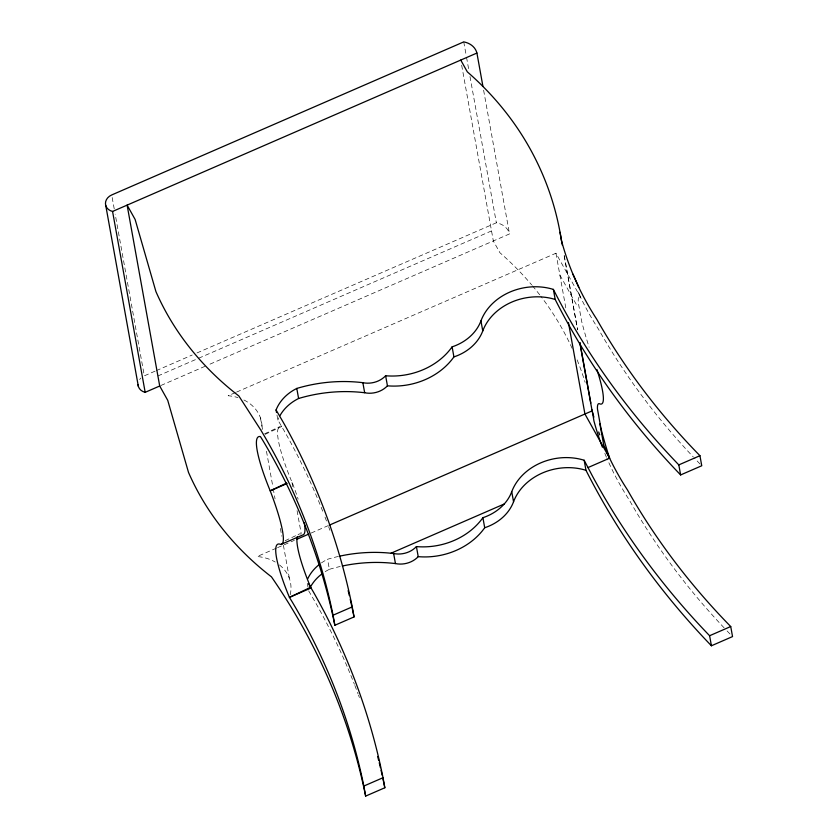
<?xml version="1.0" encoding="UTF-8"?>
<svg xmlns="http://www.w3.org/2000/svg" width="838" height="838" viewBox="0 0 838 838"><rect width="100%" height="100%" fill="white"/><g stroke="black" fill="none" stroke-linecap="round" stroke-linejoin="round"><path stroke-width="0.63" stroke-dasharray="4.19 3.14" d="M264.609 433.833L279.902 426.552M265.143 434.356L281.61 426.521A75.546 13.209 64.6 0 0 291.394 480.792M285.161 540.699L298.119 534.539M155.093 371.15L144.314 375.843L115.183 214.193M156.287 370.637L192.216 355.019M197.003 352.934L496.358 222.782A18.656 15.461 -10.2 0 1 509.514 233.928L207.719 365.138M157.911 375.958L197.506 358.737M198.711 358.214L491.529 230.911M160.917 385.48L206.525 365.661M235.363 392.613L228.166 395.746A40.444 33.499 -10.2 0 1 237.95 397.61M236.567 392.09L555.95 253.233L580.629 297.385A389.282 322.462 -10.2 0 0 598.5 329.177A873.29 723.383 -10.2 0 0 693.34 457.014M276.351 548.178L257.14 556.537A40.444 33.499 -10.2 0 1 275.231 562.036M277.556 547.654L294.358 540.353M311.17 533.041L327.983 525.73M276.969 414.999L277.881 420.016L284.606 431.539A899.719 745.275 -10.2 0 1 323.604 513.453M308.667 590.853L315.402 602.375A899.719 745.275 -10.2 0 1 347.571 667.551M559.878 275.042L576.46 304.707M580.629 297.385L577.864 291.425L580.629 297.385A73.115 8.212 70.2 0 0 578.199 302.109L581.656 321.321A73.115 8.212 70.2 0 0 589.114 347.215M564.194 255.37L577.623 329.868L564.068 255.255M555.95 253.233L566.142 309.788M483.62 90.242L509.514 233.928M463.749 41.9L466.295 56.01M466.525 57.298L468.84 70.12M469.992 76.541L496.358 222.782M461.665 65.217L493.341 240.956L499.919 252.73A372.344 308.426 -10.2 0 1 531.68 284.899M338.384 556.442A136.584 113.14 -10.2 0 0 327.574 559.271L329.386 569.327A43.241 35.814 -10.2 0 0 324.735 571.966M292.724 486.543L291.813 481.473A73.115 11.229 66.5 0 1 298.129 499.155M297.071 510.635L301.188 533.46M307.305 583.321L307.986 587.082M260.44 417.827L262.535 429.412M266.474 451.273L272.968 487.287M273.198 488.575L275.053 498.872M280.384 528.453L281.778 536.173M283.391 545.171L289.424 578.618M112.177 197.517L114.261 209.071M348.074 668.745A899.719 745.275 -10.2 0 1 354.39 684.29M354.862 685.494A899.719 745.275 -10.2 0 1 358.067 693.927M358.517 695.142A899.719 745.275 -10.2 0 1 359.408 697.562M729.992 633.978A873.29 723.383 -10.2 0 1 724.964 628.73M724.126 627.851A873.29 723.383 -10.2 0 1 629.296 500.014A389.282 322.462 -10.2 0 1 606.922 458.334M606.44 457.234A389.282 322.462 -10.2 0 1 604.146 451.661M572.155 348.388A391.524 324.316 -10.2 0 0 563.408 330.989A372.344 308.426 -10.2 0 0 540.74 296.149M577.141 359.9A391.524 324.316 -10.2 0 1 585.134 382.358M532.465 285.821A372.344 308.426 -10.2 0 1 540.007 295.206M279.483 564.948A40.444 33.499 -10.2 0 1 290.105 595.043M329.386 569.327A136.584 113.14 -10.2 0 1 340.186 566.488M321.457 562.895A43.241 35.814 -10.2 0 1 327.574 559.271M700.055 464.022A873.29 723.383 -10.2 0 1 694.178 457.894M277.881 420.016A43.241 35.814 -10.2 0 1 278.824 417.827M324.997 517.067A899.719 745.275 -10.2 0 1 326.83 521.885M328.622 526.725A899.719 745.275 -10.2 0 1 329.931 530.36M243.931 399.998A40.444 33.499 -10.2 0 1 261.938 429.506M298.024 534.874A73.115 12.78 64.6 0 1 301.02 534.036M139.632 379.551A10.716 8.883 -10.2 0 1 140.91 378.074"/><path stroke-width="1.26" d="M286.69 483.034L270.213 490.859A73.115 11.229 66.5 0 1 279.819 544.124A73.115 12.78 64.6 0 0 289.414 597.379L291.603 600.909A842.169 697.614 -10.2 0 1 363.839 786.054L365.651 796.1L384.831 787.762L383.018 777.716A899.719 745.275 -10.2 0 0 313.59 592.319L308.74 584.055M476.916 53.045A18.656 15.461 -10.2 0 0 463.749 41.9L111.716 194.95A10.716 8.883 -10.2 0 0 105.462 203.812A10.716 8.883 -10.2 0 0 112.564 211.448L476.916 53.045L482.929 86.398M138.061 384.694A10.716 8.883 -10.2 0 0 145.173 392.331L159.712 386.004L127.114 205.121L135.128 219.462L155.91 291.54A348.524 288.701 -10.2 0 0 238.83 395.945L260.817 430.072A842.169 697.614 -10.2 0 1 333.053 615.218L334.854 625.263L354.045 616.925L352.232 606.88A899.719 745.275 -10.2 0 0 282.794 421.493L276.069 409.971A43.241 35.814 -10.2 0 1 296.788 388.434A136.584 113.14 -10.2 0 1 362.854 382.683A21.369 17.703 -10.2 0 0 385.627 375.759A65.626 54.355 -10.2 0 0 452.111 346.859A45.273 37.501 -10.2 0 0 480.949 320.891A53.821 44.582 -10.2 0 1 553.373 289.403A967.461 801.39 -10.2 0 0 678.811 464.891L680.624 474.937L701.752 465.75L699.94 455.704A873.29 723.383 -10.2 0 1 596.687 319.131A389.282 322.462 -10.2 0 1 578.817 287.34L572.909 274.12A389.282 322.462 -10.2 0 1 561.324 240.056A391.524 324.316 -10.2 0 0 530.81 150.107A372.344 308.426 -10.2 0 0 467.311 71.848L460.743 60.074M287.015 483.557L270.213 490.859A75.546 13.209 64.6 0 1 260.44 436.598L262.629 440.118A842.169 697.614 -10.2 0 1 334.854 625.263M281.348 544.271L302.947 534.885A73.115 11.229 66.5 0 0 304.309 522.692M296.767 539.305L308.772 534.089M329.187 525.206L592.12 410.892L579.833 342.721M311.045 587.983L289.414 597.379L310.626 587.291A73.115 12.78 64.6 0 1 297.218 536.708M390.937 553.248L504.183 504.015M587.993 467.573L609.603 458.177A75.546 8.485 70.2 0 1 600.972 428.501L597.452 408.975A75.546 8.485 70.2 0 1 599.83 403.906A73.115 11.229 66.5 0 0 596.928 369.516M333.053 615.218L352.232 606.88M678.811 464.891L699.94 455.704M363.839 786.054L383.018 777.716M711.42 645.773L709.608 635.728L730.726 626.541L732.538 636.587L711.42 645.773A967.461 801.39 -10.2 0 1 585.971 470.296L584.159 460.24A53.821 44.582 -10.2 0 0 511.735 491.728A45.273 37.501 -10.2 0 1 505.398 502.643L503.209 505.105A45.273 37.501 -10.2 0 1 482.898 517.695A65.626 54.355 -10.2 0 1 416.413 546.596A21.369 17.703 -10.2 0 1 393.64 553.52L388.172 552.965A136.584 113.14 -10.2 0 0 339.474 556.202M159.712 386.004L167.736 400.344L188.508 472.423A348.524 288.701 -10.2 0 0 271.439 576.827A842.169 697.614 -10.2 0 1 365.651 796.1M584.159 460.24L592.393 475.974A967.461 801.39 -10.2 0 0 709.608 635.728M606.848 452.206L609.603 458.177A389.282 322.462 -10.2 0 0 627.484 489.968A873.29 723.383 -10.2 0 0 730.726 626.541M572.909 274.12L578.817 287.34M598.688 431.979L599.736 434.88M593.88 417.167L592.12 410.892M599.903 423.902L603.695 444.957L609.603 458.177L584.934 414.024L568.468 322.661M560.025 232.252L562.34 245.094M579.938 342.721L590.811 403.088M553.373 289.403L555.185 299.459A967.461 801.39 -10.2 0 0 680.624 474.937M480.949 320.891L482.761 330.947A45.273 37.501 -10.2 0 1 453.913 356.904A65.626 54.355 -10.2 0 1 387.439 385.815A21.369 17.703 -10.2 0 1 364.666 392.739A136.584 113.14 -10.2 0 0 298.6 398.49A43.241 35.814 -10.2 0 0 279.934 415.679M511.735 491.728L513.547 501.784A45.273 37.501 -10.2 0 1 484.71 527.741A65.626 54.355 -10.2 0 1 418.225 556.652A21.369 17.703 -10.2 0 1 395.452 563.576A136.584 113.14 -10.2 0 0 342.375 566.006M452.111 346.859L453.913 356.904M482.898 517.695L484.71 527.741M385.627 375.759L387.439 385.815M416.413 546.596L418.225 556.652M362.854 382.683L364.666 392.739M393.64 553.52L395.452 563.576M296.788 388.434L298.6 398.49M276.069 409.971L276.519 412.485M112.564 211.448L145.173 392.331M105.766 205.54L138.364 386.423M377.676 756.494A899.719 745.275 -10.2 0 1 378.619 760.223M379.237 762.716A899.719 745.275 -10.2 0 1 380.442 767.713M381.028 770.206A899.719 745.275 -10.2 0 1 382.159 775.213M382.715 777.716A899.719 745.275 -10.2 0 1 384.831 787.762M602.396 447.178A389.282 322.462 -10.2 0 1 593.933 420.948A391.524 324.316 -10.2 0 0 591.995 409.803M513.547 501.784A53.821 44.582 -10.2 0 1 585.971 470.296M310.73 586.516A43.241 35.814 -10.2 0 1 322.546 573.454M307.808 578.608A43.241 35.814 -10.2 0 1 318.66 565.001M482.761 330.947A53.821 44.582 -10.2 0 1 555.185 299.459M348.137 590.633A899.719 745.275 -10.2 0 1 349.352 595.619M350.232 599.369A899.719 745.275 -10.2 0 1 354.045 616.925"/></g></svg>
